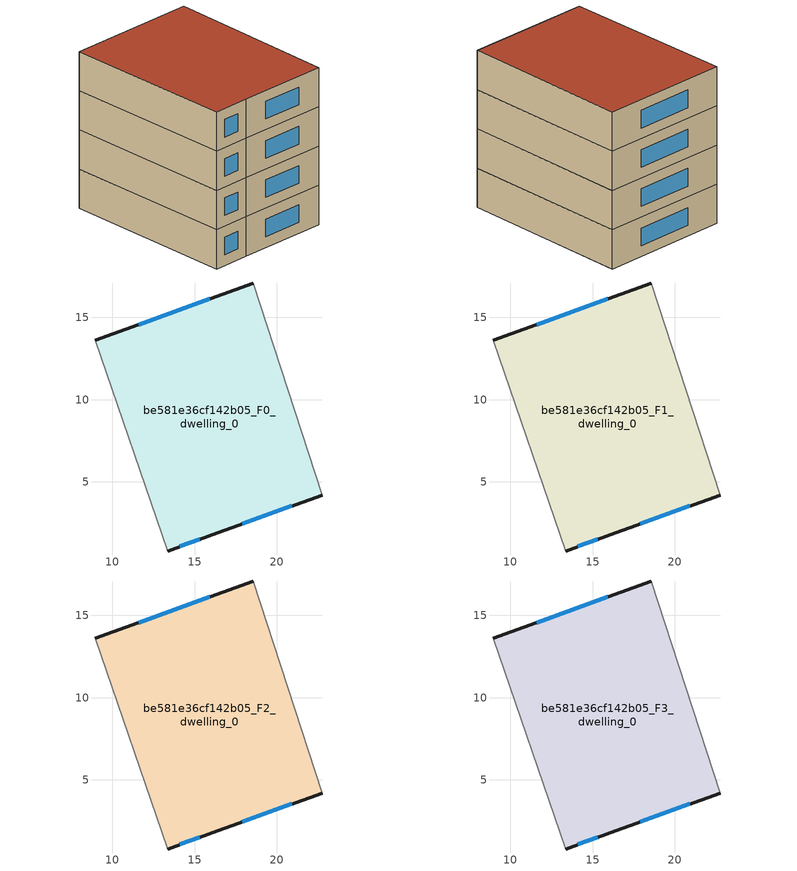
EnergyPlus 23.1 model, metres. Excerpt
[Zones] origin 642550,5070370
be581e36cf142b05_F0_dwelling_0
 floor ground (EU_floor_Construction): 18.56,17.1 22.76,4.19 16.06,1.79 13.36,0.79 8.96,13.6 z0
 wall outside (EU_wall_Construction): 18.56,17.1 8.96,13.6 / 13.36,0.79 16.06,1.79 22.76,4.19 z0:3
 wall adiabatic (EU_wall_Construction): 8.96,13.6 13.36,0.79 / 22.76,4.19 18.56,17.1 z0:3
 window (EU_Window_Construction): 15.92,16.13 11.6,14.56 / 17.9,2.45 20.92,3.53 / 14.1,1.06 15.32,1.51 z0.83:2.17
be581e36cf142b05_F1_dwelling_0
 floor to be581e36cf142b05_F0_dwelling_0 (EU_floor_Construction): 18.56,17.1 22.76,4.19 16.06,1.79 13.36,0.79 8.96,13.6 z3
 wall outside (EU_wall_Construction): 18.56,17.1 8.96,13.6 / 13.36,0.79 16.06,1.79 22.76,4.19 z3:6
 wall adiabatic (EU_wall_Construction): 8.96,13.6 13.36,0.79 / 22.76,4.19 18.56,17.1 z3:6
 window (EU_Window_Construction): 15.92,16.13 11.6,14.56 / 17.9,2.45 20.92,3.53 / 14.1,1.06 15.32,1.51 z3.83:5.17
be581e36cf142b05_F2_dwelling_0
 floor to be581e36cf142b05_F1_dwelling_0 (EU_floor_Construction): 18.56,17.1 22.76,4.19 16.06,1.79 13.36,0.79 8.96,13.6 z6
 wall outside (EU_wall_Construction): 18.56,17.1 8.96,13.6 / 13.36,0.79 16.06,1.79 22.76,4.19 z6:9
 wall adiabatic (EU_wall_Construction): 8.96,13.6 13.36,0.79 / 22.76,4.19 18.56,17.1 z6:9
 window (EU_Window_Construction): 15.92,16.13 11.6,14.56 / 17.9,2.45 20.92,3.53 / 14.1,1.06 15.32,1.51 z6.83:8.17
be581e36cf142b05_F3_dwelling_0
 floor to be581e36cf142b05_F2_dwelling_0 (EU_floor_Construction): 18.56,17.1 22.76,4.19 16.06,1.79 13.36,0.79 8.96,13.6 z9
 wall outside (EU_wall_Construction): 18.56,17.1 8.96,13.6 / 13.36,0.79 16.06,1.79 22.76,4.19 z9:12
 wall adiabatic (EU_wall_Construction): 8.96,13.6 13.36,0.79 / 22.76,4.19 18.56,17.1 z9:12
 window (EU_Window_Construction): 15.92,16.13 11.6,14.56 / 17.9,2.45 20.92,3.53 / 14.1,1.06 15.32,1.51 z9.83:11.17
 roof outside (EU_roof_Construction): 22.76,4.19 18.56,17.1 8.96,13.6 13.36,0.79 16.06,1.79 z12
[Building]
EU S2 Campaign: North Axis=0; Terrain=City; Solar Distribution=FullExterior
[Site:Location]
Lyon-Bron: Latitude=45.75; Longitude=5; Time Zone=1; Elevation=198
[SizingPeriod:WeatherFileDays]
AnnualSizingPeriod: Begin Month=1; Begin Day of Month=1; End Month=12; End Day of Month=31; Day of Week for Start Day=Monday; Use Weather File Daylight Saving Period=No; Use Weather File Rain and Snow Indicators=No
[MATERIAL]
EU_InternalMass_Material: Roughness=MediumRough; Thickness=0.1; Conductivity=1; Density=1800; Specific Heat=900; Thermal Absorptance=0.9; Solar Absorptance=0.7; Visible Absorptance=0.7
[MATERIAL:NOMASS] Roughness=MediumRough; Thermal Absorptance=0.9; Solar Absorptance=0.7; Visible Absorptance=0.7
Name | Thermal Resistance
EU_wall_NoMass | 0.87146
EU_roof_NoMass | 0.842276
EU_floor_NoMass | 0.496999
[WINDOWMATERIAL:SIMPLEGLAZINGSYSTEM]
EU_Window_SimpleGlazing: UFactor=2.2525; Solar Heat Gain Coefficient=0.76; Visible Transmittance=0.76
[CONSTRUCTION]
EU_wall_Construction: EU_wall_NoMass
EU_roof_Construction: EU_roof_NoMass
EU_floor_Construction: EU_floor_NoMass
EU_InternalMass_Construction: EU_InternalMass_Material
EU_Window_Construction: EU_Window_SimpleGlazing
[ZONE] Type=1; Multiplier=1; Ceiling Height=autocalculate; Floor Area=autocalculate; Part of Total Floor Area=Yes
Name | Volume
be581e36cf142b05_F0_dwelling_0; be581e36cf142b05_F1_dwelling_0; be581e36cf142b05_F2_dwelling_0 | 410.952
be581e36cf142b05_F3_dwelling_0 | 821.905
[INTERNALMASS] Construction=EU_InternalMass_Construction; Surface Area=136.984
Name | Zone or ZoneList
be581e36cf142b05_F0_dwelling_0_EU_InternalMass | be581e36cf142b05_F0_dwelling_0
be581e36cf142b05_F1_dwelling_0_EU_InternalMass | be581e36cf142b05_F1_dwelling_0
be581e36cf142b05_F2_dwelling_0_EU_InternalMass | be581e36cf142b05_F2_dwelling_0
be581e36cf142b05_F3_dwelling_0_EU_InternalMass | be581e36cf142b05_F3_dwelling_0
[OTHEREQUIPMENT] Fuel Type=Electricity; Design Level Calculation Method=Watts/Area; Power per Zone Floor Area=1; Fraction Latent=0; Fraction Radiant=0; Fraction Lost=0; Carbon Dioxide Generation Rate=0; EndUse Subcategory=EU_Step8_InternalGains
Name | Zone or ZoneList or Space or SpaceList | Schedule
EU_Step8_InternalGain_be581e36cf142b05_F0_dwelling_0_f000 | be581e36cf142b05_F0_dwelling_0 | EU_Step8_GainSchedule_be581e36cf142b05_F0_dwelling_0_f000
EU_Step8_InternalGain_be581e36cf142b05_F1_dwelling_0_f000 | be581e36cf142b05_F1_dwelling_0 | EU_Step8_GainSchedule_be581e36cf142b05_F1_dwelling_0_f000
EU_Step8_InternalGain_be581e36cf142b05_F2_dwelling_0_f000 | be581e36cf142b05_F2_dwelling_0 | EU_Step8_GainSchedule_be581e36cf142b05_F2_dwelling_0_f000
EU_Step8_InternalGain_be581e36cf142b05_F3_dwelling_0_f000 | be581e36cf142b05_F3_dwelling_0 | EU_Step8_GainSchedule_be581e36cf142b05_F3_dwelling_0_f000
[ZONEVENTILATION:DESIGNFLOWRATE] Schedule=EU_AlwaysOn; Design Flow Rate Calculation Method=AirChanges/Hour; Air Changes per Hour=0.425; Ventilation Type=Natural; Fan Pressure Rise=0; Fan Total Efficiency=1; Constant Term Coefficient=1; Temperature Term Coefficient=0; Velocity Term Coefficient=0; Velocity Squared Term Coefficient=0; Minimum Indoor Temperature=-100; Maximum Indoor Temperature=100; Delta Temperature=-100; Minimum Outdoor Temperature=-100; Maximum Outdoor Temperature=100; Maximum Wind Speed=40
Name | Zone or ZoneList or Space or SpaceList
EU_ConstantAir_be581e36cf142b05_F0_dwelling_0 | be581e36cf142b05_F0_dwelling_0
EU_ConstantAir_be581e36cf142b05_F1_dwelling_0 | be581e36cf142b05_F1_dwelling_0
EU_ConstantAir_be581e36cf142b05_F2_dwelling_0 | be581e36cf142b05_F2_dwelling_0
EU_ConstantAir_be581e36cf142b05_F3_dwelling_0 | be581e36cf142b05_F3_dwelling_0
[HVACTEMPLATE:THERMOSTAT] Constant Heating Setpoint=20; Constant Cooling Setpoint=50
EU_HeatOnly_be581e36cf142b05_F0_dwelling_0; EU_HeatOnly_be581e36cf142b05_F1_dwelling_0; EU_HeatOnly_be581e36cf142b05_F2_dwelling_0; EU_HeatOnly_be581e36cf142b05_F3_dwelling_0
[HVACTEMPLATE:ZONE:IDEALLOADSAIRSYSTEM] System Availability Schedule=EU_AlwaysOn; Maximum Heating Supply Air Temperature=50; Minimum Cooling Supply Air Temperature=13; Maximum Heating Supply Air Humidity Ratio=0.0156; Minimum Cooling Supply Air Humidity Ratio=0.0077; Heating Limit=NoLimit; Cooling Limit=NoLimit; Heating Availability Schedule=EU_AlwaysOn; Cooling Availability Schedule=EU_CoolingOff; Dehumidification Control Type=ConstantSensibleHeatRatio; Cooling Sensible Heat Ratio=0.7; Dehumidification Setpoint=60; Humidification Control Type=None; Humidification Setpoint=30; Outdoor Air Method=None; Outdoor Air Flow Rate per Person=0.00944; Outdoor Air Flow Rate per Zone Floor Area=0; Outdoor Air Flow Rate per Zone=0; Demand Controlled Ventilation Type=None; Outdoor Air Economizer Type=NoEconomizer; Heat Recovery Type=None; Sensible Heat Recovery Effectiveness=0.7; Latent Heat Recovery Effectiveness=0.65
Name | Template Thermostat
be581e36cf142b05_F0_dwelling_0 | EU_HeatOnly_be581e36cf142b05_F0_dwelling_0
be581e36cf142b05_F1_dwelling_0 | EU_HeatOnly_be581e36cf142b05_F1_dwelling_0
be581e36cf142b05_F2_dwelling_0 | EU_HeatOnly_be581e36cf142b05_F2_dwelling_0
be581e36cf142b05_F3_dwelling_0 | EU_HeatOnly_be581e36cf142b05_F3_dwelling_0
[SIZING:ZONE] Zone Cooling Design Supply Air Temperature Input Method=SupplyAirTemperature; Zone Cooling Design Supply Air Temperature=13; Zone Heating Design Supply Air Temperature Input Method=SupplyAirTemperature; Zone Heating Design Supply Air Temperature=50; Zone Cooling Design Supply Air Humidity Ratio=0.008; Zone Heating Design Supply Air Humidity Ratio=0.008; Cooling Design Air Flow Method=DesignDay; Cooling Design Air Flow Rate=0; Cooling Minimum Air Flow per Zone Floor Area=0.000762; Cooling Minimum Air Flow=0; Cooling Minimum Air Flow Fraction=0.2; Heating Design Air Flow Method=DesignDay; Heating Design Air Flow Rate=0; Heating Maximum Air Flow per Zone Floor Area=0.002032; Heating Maximum Air Flow=0.141576; Heating Maximum Air Flow Fraction=0.3; Account for Dedicated Outdoor Air System=No; Dedicated Outdoor Air System Control Strategy=NeutralSupplyAir; Dedicated Outdoor Air Low Setpoint Temperature for Design=autosize; Dedicated Outdoor Air High Setpoint Temperature for Design=autosize; Zone Load Sizing Method=Sensible Load Only No Latent Load; Zone Latent Cooling Design Supply Air Humidity Ratio Input Method=HumidityRatioDifference; Zone Cooling Design Supply Air Humidity Ratio Difference=0.005; Zone Latent Heating Design Supply Air Humidity Ratio Input Method=HumidityRatioDifference; Zone Humidification Design Supply Air Humidity Ratio Difference=0.005
be581e36cf142b05_F0_dwelling_0; be581e36cf142b05_F1_dwelling_0; be581e36cf142b05_F2_dwelling_0; be581e36cf142b05_F3_dwelling_0
[SCHEDULE:CONSTANT]
Name | Hourly Value
EU_AlwaysOn | 1
EU_CoolingOff | 0
[SCHEDULE:FILE] Column Number=1; Rows to Skip at Top=0; Number of Hours of Data=8760; Column Separator=Comma; Interpolate to Timestep=No; Minutes per Item=60; Adjust Schedule for Daylight Savings=Yes
Name | File
EU_Step8_GainSchedule_be581e36cf142b05_F0_dwelling_0_f000 | ../../schedules/be581e36cf142b05/be581e36cf142b05_F0_dwelling_0_f000_gain.csv
EU_Step8_GainSchedule_be581e36cf142b05_F1_dwelling_0_f000 | ../../schedules/be581e36cf142b05/be581e36cf142b05_F1_dwelling_0_f000_gain.csv
EU_Step8_GainSchedule_be581e36cf142b05_F2_dwelling_0_f000 | ../../schedules/be581e36cf142b05/be581e36cf142b05_F2_dwelling_0_f000_gain.csv
EU_Step8_GainSchedule_be581e36cf142b05_F3_dwelling_0_f000 | ../../schedules/be581e36cf142b05/be581e36cf142b05_F3_dwelling_0_f000_gain.csv
